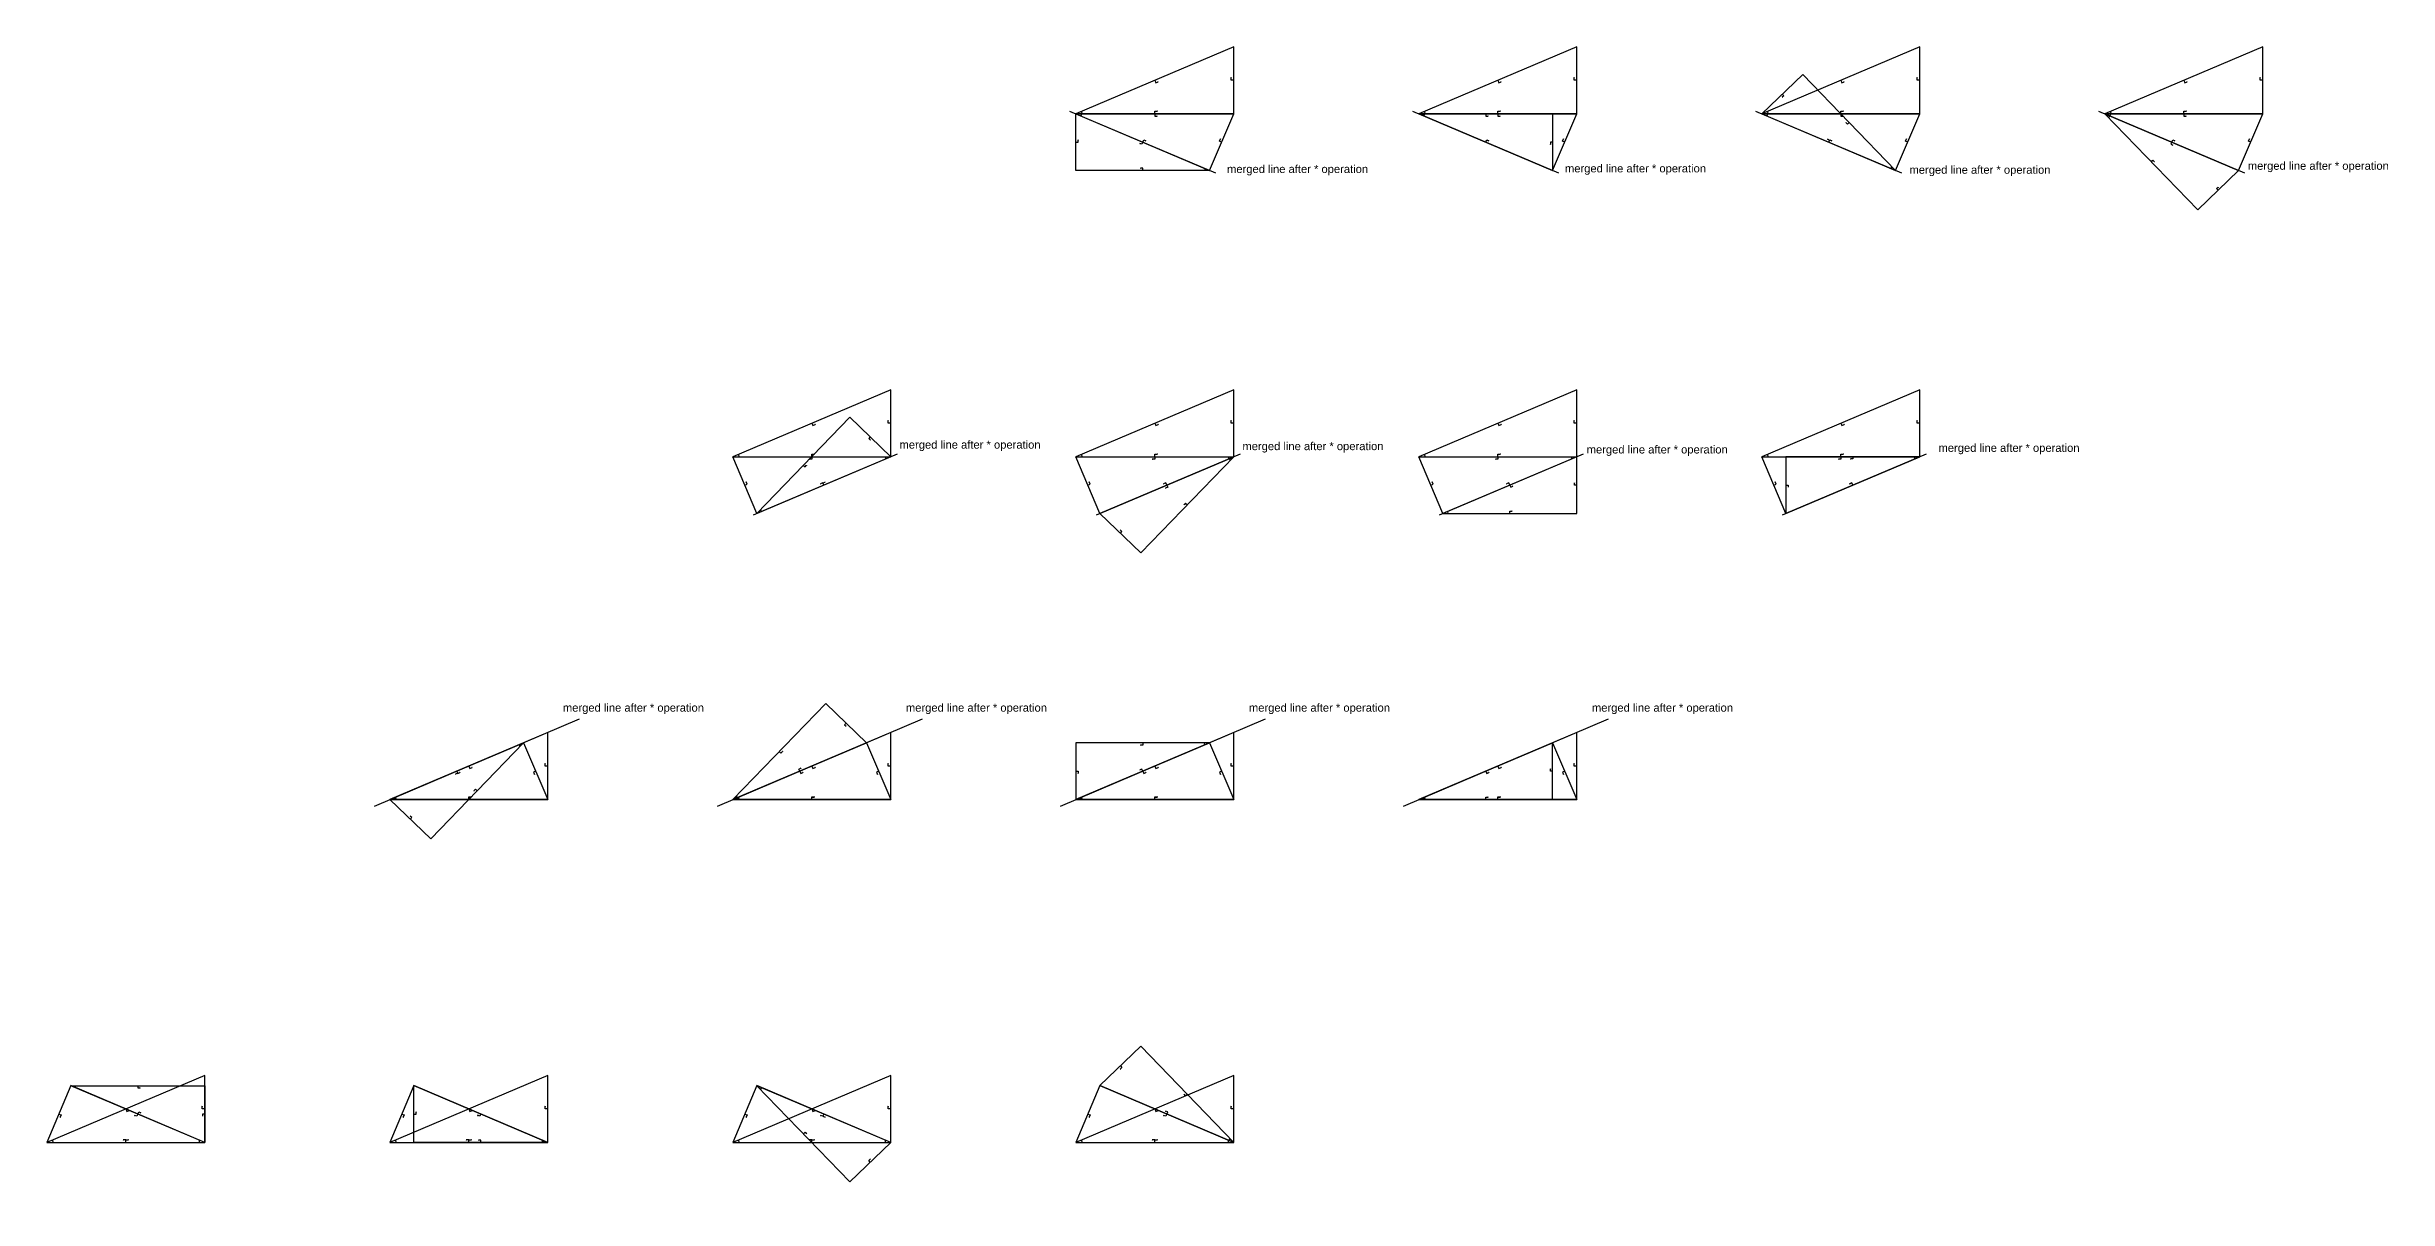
# Model space of a CAD drawing. Header units: millimetres. Extents: x 351024 to 834595, y -52733518 to -52619758.
# Drawn here: x 440177 to 527951, y -52733518 to -52690300 of the extents above; entities that cross this region are included whole.
import ezdxf

# ---------------------------------------------------------------- set-up
doc = ezdxf.new("R2010")
doc.units = ezdxf.units.MM
for name, color, linetype in [('BASE', 170, 'Continuous'), ('HYPOTENUSE', 20, 'Continuous'), ('PERPENDICULAR', 90, 'Continuous'), ('Standard', 7, 'Continuous')]:
    doc.layers.add(name, color=color, linetype=linetype)
doc.styles.add('Arial', font='arial_0.ttf')

# ---------------------------------------------------------------- blocks, each defined once
blk = doc.blocks.new('TRIANGLE')
at = {"color": 1}
for p, q in [((2959, 1256), (2998, 1164)), ((2998, 1164), (3090, 1203)), ((3090, 1203), (3076, 1202)), ((3090, 1203), (3080, 1194))]:
    blk.add_line(p, q, dxfattribs=at)
at = {"color": 3}
for p, q in [((5818, 1356), (5814, 1343)), ((5818, 1256), (5818, 1356)), ((5818, 1356), (5823, 1343)), ((5918, 1256), (5818, 1256))]:
    blk.add_line(p, q, dxfattribs=at)
at = {"color": 5}
for p, q in [((2959, 0), (2959, 100)), ((2959, 100), (3059, 100)), ((3059, 100), (3046, 104)), ((3059, 100), (3046, 96))]:
    blk.add_line(p, q, dxfattribs=at)
at = {"layer": 'BASE'}
blk.add_line((0, 0), (5918, 0), dxfattribs=at)
at = {"layer": 'Defpoints', "color": 4}
blk.add_line((207, 88), (220, 0), dxfattribs=at)
at = {"layer": 'HYPOTENUSE'}
blk.add_line((5918, 2512), (0, 0), dxfattribs=at)
at = {"layer": 'PERPENDICULAR'}
blk.add_line((5918, 0), (5918, 2512), dxfattribs=at)

msp = doc.modelspace()

# ---------------------------------------------------------------- linework, layer by layer
at = {"layer": 'Standard', "color": 123}
for p, q in [((478510, -52692708), (483983, -52695032)), ((491369, -52692709), (496842, -52695032)), ((504227, -52692708), (509701, -52695032)), ((517086, -52692709), (522560, -52695032)), ((466667, -52707856), (472068, -52705564)), ((479526, -52707856), (484927, -52705564)), ((492385, -52707856), (497786, -52705564)), ((505244, -52707856), (510645, -52705564)), ((452458, -52718775), (460149, -52715508)), ((465317, -52718775), (473008, -52715508)), ((478176, -52718775), (485867, -52715508)), ((491035, -52718775), (498726, -52715508))]:
    msp.add_line(p, q, dxfattribs=at)

# ---------------------------------------------------------------- block references
at = {"layer": 'Standard'}
for p in [(478754, -52692813), (491613, -52692813), (504472, -52692813), (517331, -52692813), (465895, -52705672), (478754, -52705672), (491613, -52705672), (504472, -52705672), (453036, -52718531), (465895, -52718531), (478754, -52718531), (491613, -52718531), (440177, -52731389), (453036, -52731389), (465895, -52731389), (478754, -52731389)]:
    msp.add_blockref('TRIANGLE', p, dxfattribs=at)
for p, xscale, yscale, zscale, rotation in [((478754, -52692813), 0.920504853452437, 0.920504853452437, 0.920504853452437, 336.9999999999995), ((491613, -52692813), 0.920504853452437, 0.920504853452437, 0.920504853452437, 336.9999999999995), ((504472, -52692813), 0.920504853452437, 0.920504853452437, 0.920504853452437, 336.9999999999995), ((509487, -52694941), 0.8473291852296492, 0.8473291852296492, 0.8473291852296492, 133.9999999999735), ((517331, -52692813), 0.920504853452437, 0.920504853452437, 0.920504853452437, 336.9999999999995), ((517331, -52692813), 0.8473291852296492, 0.8473291852296492, 0.8473291852296492, 313.9999999999735), ((483769, -52694941), -0.8473291852296492, 0.8473291852296491, 0.8473291852296492, 359.9999999999745), ((491613, -52692813), -0.8473291852296492, 0.8473291852296491, 0.8473291852296492, 180), ((471813, -52705672), -0.920504853452437, 0.920504853452437, 0.920504853452437, 23.00000000000048), ((484672, -52705672), -0.920504853452437, 0.920504853452437, 0.920504853452437, 23.00000000000048), ((497531, -52705672), -0.920504853452437, 0.920504853452437, 0.920504853452437, 23.00000000000048), ((510390, -52705672), -0.920504853452437, 0.920504853452437, 0.920504853452437, 23.00000000000048), ((466799, -52707800), -0.8473291852296492, 0.8473291852296491, 0.8473291852296491, 226.000000000052), ((484672, -52705672), -0.8473291852296492, 0.8473291852296491, 0.8473291852296491, 46.00000000005203), ((510390, -52705672), 0.8473291852296491, 0.8473291852296491, 0.8473291852296491, 180), ((458051, -52716402), -0.8473291852296571, 0.847329185229657, 0.847329185229657, 46.00000000005156), ((465895, -52718531), -0.8473291852296571, 0.847329185229657, 0.847329185229657, 226.0000000000516), ((453036, -52718531), -0.920504853452437, 0.920504853452437, 0.920504853452437, 203.0000000000004), ((465895, -52718531), -0.920504853452437, 0.920504853452437, 0.920504853452437, 203.0000000000004), ((478754, -52718531), -0.920504853452437, 0.920504853452437, 0.920504853452437, 203.0000000000004), ((483769, -52716402), 0.847329185229657, 0.847329185229657, 0.847329185229657, 180), ((491613, -52718531), -0.920504853452437, 0.920504853452437, 0.920504853452437, 203.0000000000004), ((466799, -52729261), 0.8473291852296492, 0.8473291852296492, 0.8473291852296492, 313.9999999999735), ((484672, -52731389), 0.8473291852296492, 0.8473291852296492, 0.8473291852296492, 133.9999999999735), ((446096, -52731389), 0.920504853452437, 0.920504853452437, 0.920504853452437, 156.9999999999995), ((441081, -52729261), -0.8473291852296492, 0.8473291852296491, 0.8473291852296492, 180), ((458954, -52731389), 0.920504853452437, 0.920504853452437, 0.920504853452437, 156.9999999999995), ((458954, -52731389), -0.8473291852296492, 0.8473291852296491, 0.8473291852296492, 359.9999999999745), ((471813, -52731389), 0.920504853452437, 0.920504853452437, 0.920504853452437, 156.9999999999995), ((484672, -52731389), 0.920504853452437, 0.920504853452437, 0.920504853452437, 156.9999999999995)]:
    msp.add_blockref('TRIANGLE', p, dxfattribs=dict(at, xscale=xscale, yscale=yscale, zscale=zscale, rotation=rotation))
for p, xscale, yscale, zscale in [((492517, -52707800), 0.8473291852296491, 0.8473291852296491, 0.8473291852296491), ((491613, -52718531), 0.847329185229657, 0.847329185229657, 0.847329185229657)]:
    msp.add_blockref('TRIANGLE', p, dxfattribs=dict(at, xscale=xscale, yscale=yscale, zscale=zscale))

# ---------------------------------------------------------------- texts
at = {"layer": 'Standard', "style": 'Arial'}
for p in [(484422, -52695033), (497090, -52695010), (510005, -52695061), (522690, -52694912), (472144, -52705370), (484998, -52705427), (497904, -52705552), (511094, -52705491), (459524, -52715234), (472383, -52715234), (485242, -52715234), (498101, -52715234)]:
    msp.add_text('merged line after * operation', height=300, dxfattribs=at).set_placement(p)

doc.saveas('drawing.dxf')
